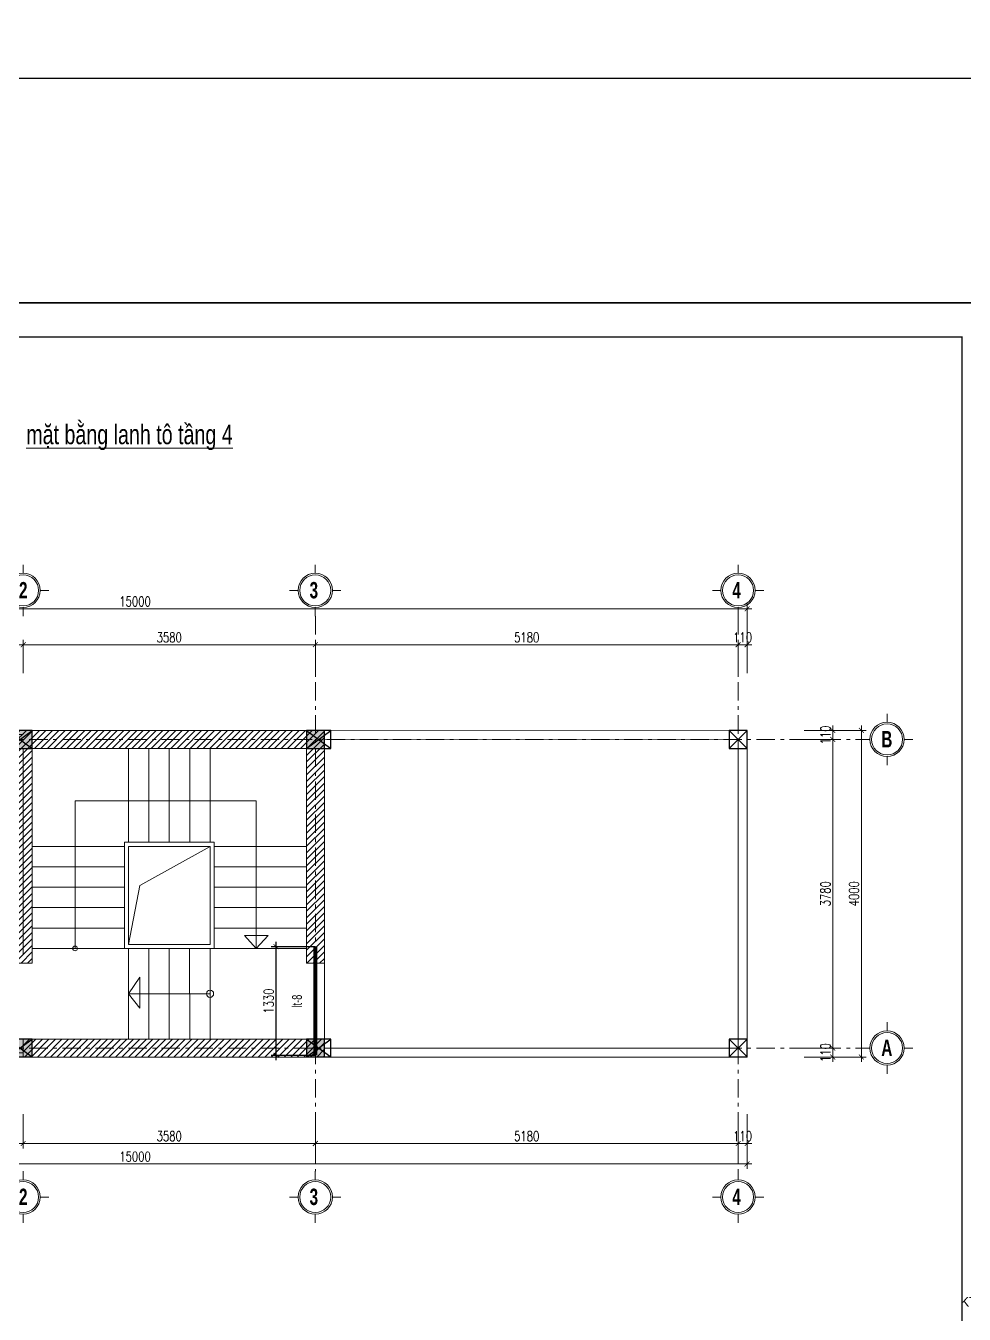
# Model space of a CAD drawing. Extents: x -2098986 to 943, y -1296280 to 73591.
# Drawn here: x -1591741 to -1580242, y -1272718 to -1256936 of the extents above; entities that cross this region are included whole.
import ezdxf
from ezdxf.enums import TextEntityAlignment as Align

# ---------------------------------------------------------------- set-up
doc = ezdxf.new("R2010")
doc.units = 0
doc.header["$LTSCALE"] = 150
doc.header["$PDMODE"] = 35
doc.linetypes.add('_Tim', pattern=[9, 5, -1.5, 1, -1.5])
doc.linetypes.add('CENTER2', pattern=[1.125, 0.75, -0.125, 0.125, -0.125])
doc.layers.get('0').update_dxf_attribs({"lineweight": 18})
doc.layers.get('Defpoints').update_dxf_attribs({"lineweight": 18})
for name, color, linetype, lineweight in [('05.Text', 253, 'Continuous', 18), ('10.truc', 250, 'CENTER2', 20), ('11.Khung bo', 32, 'Continuous', 50), ('12.Khung', 36, 'Continuous', 25), ('KCVN-THAY', 7, 'Continuous', 25), ('LS - LANH TO', 3, 'Continuous', 35), ('LS-DIM', 251, 'Continuous', 13), ('LS-TEXT', 60, 'Continuous', 20), ('LS-THAY', 7, 'Continuous', 20), ('LS-TRUC', 108, '_Tim', 9)]:
    doc.layers.add(name, color=color, linetype=linetype, lineweight=lineweight)
doc.layers.add('DIM', color=1, linetype='Continuous')
doc.layers.add('HATCH', color=8, linetype='Continuous')
doc.layers.add('Tpl_Bound', color=1, linetype='Continuous', plot=False)
doc.styles.add('AVANTHB', font='')
doc.styles.add('KCVN-LEADER', font='vnromadi.shx', dxfattribs={"width": 0.7, "height": 4})
doc.styles.add('LT', font='vnromadi.shx', dxfattribs={"width": 0.7})
doc.styles.add('VnAvantH', font='')
doc.styles.add('vnsimpli', font='vnsimli.shx', dxfattribs={"width": 0.75})
doc.styles.get('AVANTHB').set_extended_font_data('.VnAvantH', bold=True)
doc.styles.get('VnAvantH').set_extended_font_data('.VnAvantH')
doc.dimstyles.new('D-KHLT', dxfattribs={"dimtxt": 150, "dimasz": 0, "dimexe": 0, "dimexo": 0, "dimgap": 0, "dimtad": 1, "dimdec": 0, "dimlfac": 0.1, "dimzin": 0, "dimdsep": 46, "dimtxsty": 'LT', "dimblk1": 'ARCHTICK', "dimblk2": 'ARCHTICK', "dimsah": 1, "dimcen": 0, "dimsd1": 1, "dimsd2": 1, "dimclrd": 256, "dimclre": 256, "dimclrt": 60, "dimadec": 0, "dimazin": 0, "dimtfac": 0.02, "dimtdec": 0, "dimtix": 1, "dimtmove": 2, "dimatfit": 3, "dimldrblk": 'ARCHTICK', "dimfxl": 100, "dimtolj": 1, "dimtzin": 0, "dimarcsym": 0})
doc.dimstyles.new('D100(120)', dxfattribs={"dimtxt": 120, "dimasz": 60, "dimexe": 60, "dimexo": 0, "dimgap": 30, "dimtad": 1, "dimdec": 0, "dimdsep": 46, "dimtxsty": 'vnsimpli', "dimblk": 'ARCHTICK', "dimcen": 0, "dimdle": 60, "dimclrd": 256, "dimclre": 256, "dimclrt": 60, "dimadec": 0, "dimazin": 0, "dimtfac": 1, "dimtdec": 0, "dimtix": 1, "dimtmove": 0, "dimatfit": 3, "dimfxl": 1, "dimarcsym": 0})
pattern_1 = [(45, (-2488308.19, -931829.044), (-39.7747564, 39.7747564), [])]

# ---------------------------------------------------------------- blocks, each defined once
blk = doc.blocks.new('*U4')
at = {"layer": 'KCVN-THAY', "color": 140}
blk.add_lwpolyline([(214871.76, 86966.68), (215381.8, 86966.68), (215381.8, 86579.68), (214871.76, 86579.68)], close=True, dxfattribs=at)
blk = doc.blocks.new('100')
at = {"layer": '11.Khung bo', "const_width": 26.7}
blk.add_lwpolyline([(1860913, -945240), (1860913, -916940), (1896063, -916940), (1896063, -945240)], close=True, dxfattribs=at)
blk.add_lwpolyline([(1860913, -945240), (1860913, -916940), (1896063, -916940), (1896063, -945240)], close=True, dxfattribs=at)
blk.add_lwpolyline([(1860913, -945240), (1860913, -916940), (1896063, -916940), (1896063, -945240)], close=True, dxfattribs=at)
at = {"layer": '12.Khung'}
blk.add_lwpolyline([(1901579, -945940), (1901579, -916240), (1859580, -916240), (1859580, -945940)], close=True, dxfattribs=at)
blk.add_lwpolyline([(1901579, -945940), (1901579, -916240), (1859580, -916240), (1859580, -945940)], close=True, dxfattribs=at)
blk.add_lwpolyline([(1901579, -945940), (1901579, -916240), (1859580, -916240), (1859580, -945940)], close=True, dxfattribs=at)
at = {"layer": '05.Text', "style": 'VnAvantH'}
blk.add_text('KTS.lª thÕ trinh', height=198, dxfattribs=at).set_placement((1898428, -936733), align=Align.RIGHT)
blk = doc.blocks.new('DANHTRUC')
for p, q in [((980383, -947347), (980383, -947137)), ((979963, -947767), (979753, -947767)), ((980803, -947767), (981013, -947767)), ((980383, -948187), (980383, -948397))]:
    blk.add_line(p, q)
for radius in [420, 380]:
    blk.add_circle((980383, -947767), radius)
blk = doc.blocks.new('_ArchTick')
at = {"layer": 'DIM', "color": 0, "const_width": 0.15}
blk.add_lwpolyline([(-0.5, -0.5), (0.5, 0.5)], dxfattribs=at)
blk = doc.blocks.new('*D1278')
at = {"layer": 'Defpoints', "color": 0, "transparency": 16777216}
for p in [(-2047333, -1120314), (-2053353, -1120664), (-2047333, -1120664)]:
    blk.add_point(p, dxfattribs=at)
at = {"layer": 'LS-DIM', "lineweight": -2, "transparency": 16777216}
for p, q in [((-2053413, -1120314), (-2047273, -1120314)), ((-2053353, -1120664), (-2053353, -1120254)), ((-2047333, -1120664), (-2047333, -1120254))]:
    blk.add_line(p, q, dxfattribs=at)
at = {"layer": 'LS-DIM', "lineweight": -2, "transparency": 16777216, "xscale": 60, "yscale": 60, "zscale": 60, "rotation": 180}
blk.add_blockref('_ArchTick', (-2053353, -1120314), dxfattribs=at)
at = {"layer": 'LS-DIM', "lineweight": -2, "transparency": 16777216, "xscale": 60, "yscale": 60, "zscale": 60}
blk.add_blockref('_ArchTick', (-2047333, -1120314), dxfattribs=at)
at = {"layer": 'LS-DIM', "color": 60, "transparency": 16777216, "insert": (-2050343, -1120224), "char_height": 120, "attachment_point": 5, "style": 'vnsimpli'}
blk.add_mtext('6020', dxfattribs=at)
blk = doc.blocks.new('*D1279')
at = {"layer": 'Defpoints', "color": 0, "transparency": 16777216}
for p in [(-2043753, -1120314), (-2047333, -1120664), (-2043753, -1120664)]:
    blk.add_point(p, dxfattribs=at)
at = {"layer": 'LS-DIM', "lineweight": -2, "transparency": 16777216}
for p, q in [((-2047393, -1120314), (-2043693, -1120314)), ((-2047333, -1120664), (-2047333, -1120254)), ((-2043753, -1120664), (-2043753, -1120254))]:
    blk.add_line(p, q, dxfattribs=at)
at = {"layer": 'LS-DIM', "lineweight": -2, "transparency": 16777216, "xscale": 60, "yscale": 60, "zscale": 60, "rotation": 180}
blk.add_blockref('_ArchTick', (-2047333, -1120314), dxfattribs=at)
at = {"layer": 'LS-DIM', "lineweight": -2, "transparency": 16777216, "xscale": 60, "yscale": 60, "zscale": 60}
blk.add_blockref('_ArchTick', (-2043753, -1120314), dxfattribs=at)
at = {"layer": 'LS-DIM', "color": 60, "transparency": 16777216, "insert": (-2045543, -1120224), "char_height": 120, "attachment_point": 5, "style": 'vnsimpli'}
blk.add_mtext('3580', dxfattribs=at)
blk = doc.blocks.new('*D1280')
at = {"layer": 'Defpoints', "color": 0, "transparency": 16777216}
for p in [(-2038573, -1120314), (-2043753, -1120664), (-2038573, -1120664)]:
    blk.add_point(p, dxfattribs=at)
at = {"layer": 'LS-DIM', "lineweight": -2, "transparency": 16777216}
for p, q in [((-2043813, -1120314), (-2038513, -1120314)), ((-2043753, -1120664), (-2043753, -1120254)), ((-2038573, -1120664), (-2038573, -1120254))]:
    blk.add_line(p, q, dxfattribs=at)
at = {"layer": 'LS-DIM', "lineweight": -2, "transparency": 16777216, "xscale": 60, "yscale": 60, "zscale": 60, "rotation": 180}
blk.add_blockref('_ArchTick', (-2043753, -1120314), dxfattribs=at)
at = {"layer": 'LS-DIM', "lineweight": -2, "transparency": 16777216, "xscale": 60, "yscale": 60, "zscale": 60}
blk.add_blockref('_ArchTick', (-2038573, -1120314), dxfattribs=at)
at = {"layer": 'LS-DIM', "color": 60, "transparency": 16777216, "insert": (-2041163, -1120224), "char_height": 120, "attachment_point": 5, "style": 'vnsimpli'}
blk.add_mtext('5180', dxfattribs=at)
blk = doc.blocks.new('*D1281')
at = {"layer": 'Defpoints', "color": 0, "transparency": 16777216}
for p in [(-2038463, -1120314), (-2038573, -1120664), (-2038463, -1120664)]:
    blk.add_point(p, dxfattribs=at)
at = {"layer": 'LS-DIM', "lineweight": -2, "transparency": 16777216}
for p, q in [((-2038573, -1120314), (-2038633, -1120314)), ((-2038573, -1120664), (-2038573, -1120254)), ((-2038573, -1120314), (-2038463, -1120314)), ((-2038463, -1120664), (-2038463, -1120254)), ((-2038463, -1120314), (-2038403, -1120314))]:
    blk.add_line(p, q, dxfattribs=at)
at = {"layer": 'LS-DIM', "lineweight": -2, "transparency": 16777216, "xscale": 60, "yscale": 60, "zscale": 60}
blk.add_blockref('_ArchTick', (-2038573, -1120314), dxfattribs=at)
at = {"layer": 'LS-DIM', "lineweight": -2, "transparency": 16777216, "xscale": 60, "yscale": 60, "zscale": 60, "rotation": 180}
blk.add_blockref('_ArchTick', (-2038463, -1120314), dxfattribs=at)
at = {"layer": 'LS-DIM', "color": 60, "transparency": 16777216, "insert": (-2038518, -1120224), "char_height": 120, "attachment_point": 5, "style": 'vnsimpli'}
blk.add_mtext('110', dxfattribs=at)
blk = doc.blocks.new('*D1282')
at = {"layer": 'Defpoints', "color": 0, "transparency": 16777216}
for p in [(-2053463, -1119874), (-2053463, -1120664), (-2038463, -1120664)]:
    blk.add_point(p, dxfattribs=at)
at = {"layer": 'LS-DIM', "lineweight": -2, "transparency": 16777216}
for p, q in [((-2053463, -1120664), (-2053463, -1119814)), ((-2038463, -1120664), (-2038463, -1119814)), ((-2038403, -1119874), (-2053523, -1119874))]:
    blk.add_line(p, q, dxfattribs=at)
at = {"layer": 'LS-DIM', "lineweight": -2, "transparency": 16777216, "xscale": 60, "yscale": 60, "zscale": 60, "rotation": 180}
blk.add_blockref('_ArchTick', (-2053463, -1119874), dxfattribs=at)
at = {"layer": 'LS-DIM', "lineweight": -2, "transparency": 16777216, "xscale": 60, "yscale": 60, "zscale": 60}
blk.add_blockref('_ArchTick', (-2038463, -1119874), dxfattribs=at)
at = {"layer": 'LS-DIM', "color": 60, "transparency": 16777216, "insert": (-2045962, -1119784), "char_height": 120, "attachment_point": 5, "style": 'vnsimpli'}
blk.add_mtext('15000', dxfattribs=at)
blk = doc.blocks.new('*D1288')
at = {"layer": 'Defpoints', "color": 0, "transparency": 16777216}
for p in [(-2053353, -1126064), (-2047333, -1126064), (-2047333, -1126423)]:
    blk.add_point(p, dxfattribs=at)
at = {"layer": 'LS-DIM', "lineweight": -2, "transparency": 16777216}
for p, q in [((-2053353, -1126064), (-2053353, -1126483)), ((-2047333, -1126064), (-2047333, -1126483)), ((-2053413, -1126423), (-2047273, -1126423))]:
    blk.add_line(p, q, dxfattribs=at)
at = {"layer": 'LS-DIM', "lineweight": -2, "transparency": 16777216, "xscale": 60, "yscale": 60, "zscale": 60, "rotation": 180}
blk.add_blockref('_ArchTick', (-2053353, -1126423), dxfattribs=at)
at = {"layer": 'LS-DIM', "lineweight": -2, "transparency": 16777216, "xscale": 60, "yscale": 60, "zscale": 60}
blk.add_blockref('_ArchTick', (-2047333, -1126423), dxfattribs=at)
at = {"layer": 'LS-DIM', "color": 60, "transparency": 16777216, "insert": (-2050343, -1126333), "char_height": 120, "attachment_point": 5, "style": 'vnsimpli'}
blk.add_mtext('6020', dxfattribs=at)
blk = doc.blocks.new('*D1289')
at = {"layer": 'Defpoints', "color": 0, "transparency": 16777216}
for p in [(-2047333, -1126064), (-2043753, -1126064), (-2043753, -1126423)]:
    blk.add_point(p, dxfattribs=at)
at = {"layer": 'LS-DIM', "lineweight": -2, "transparency": 16777216}
for p, q in [((-2047333, -1126064), (-2047333, -1126483)), ((-2043753, -1126064), (-2043753, -1126483)), ((-2047393, -1126423), (-2043693, -1126423))]:
    blk.add_line(p, q, dxfattribs=at)
at = {"layer": 'LS-DIM', "lineweight": -2, "transparency": 16777216, "xscale": 60, "yscale": 60, "zscale": 60, "rotation": 180}
blk.add_blockref('_ArchTick', (-2047333, -1126423), dxfattribs=at)
at = {"layer": 'LS-DIM', "lineweight": -2, "transparency": 16777216, "xscale": 60, "yscale": 60, "zscale": 60}
blk.add_blockref('_ArchTick', (-2043753, -1126423), dxfattribs=at)
at = {"layer": 'LS-DIM', "color": 60, "transparency": 16777216, "insert": (-2045543, -1126333), "char_height": 120, "attachment_point": 5, "style": 'vnsimpli'}
blk.add_mtext('3580', dxfattribs=at)
blk = doc.blocks.new('*D1290')
at = {"layer": 'Defpoints', "color": 0, "transparency": 16777216}
for p in [(-2043753, -1126064), (-2038573, -1126064), (-2038573, -1126423)]:
    blk.add_point(p, dxfattribs=at)
at = {"layer": 'LS-DIM', "lineweight": -2, "transparency": 16777216}
for p, q in [((-2043753, -1126064), (-2043753, -1126483)), ((-2038573, -1126064), (-2038573, -1126483)), ((-2043813, -1126423), (-2038513, -1126423))]:
    blk.add_line(p, q, dxfattribs=at)
at = {"layer": 'LS-DIM', "lineweight": -2, "transparency": 16777216, "xscale": 60, "yscale": 60, "zscale": 60, "rotation": 180}
blk.add_blockref('_ArchTick', (-2043753, -1126423), dxfattribs=at)
at = {"layer": 'LS-DIM', "lineweight": -2, "transparency": 16777216, "xscale": 60, "yscale": 60, "zscale": 60}
blk.add_blockref('_ArchTick', (-2038573, -1126423), dxfattribs=at)
at = {"layer": 'LS-DIM', "color": 60, "transparency": 16777216, "insert": (-2041163, -1126333), "char_height": 120, "attachment_point": 5, "style": 'vnsimpli'}
blk.add_mtext('5180', dxfattribs=at)
blk = doc.blocks.new('*D1291')
at = {"layer": 'Defpoints', "color": 0, "transparency": 16777216}
for p in [(-2038573, -1126064), (-2038463, -1126064), (-2038463, -1126423)]:
    blk.add_point(p, dxfattribs=at)
at = {"layer": 'LS-DIM', "lineweight": -2, "transparency": 16777216}
for p, q in [((-2038573, -1126064), (-2038573, -1126483)), ((-2038463, -1126064), (-2038463, -1126483)), ((-2038573, -1126423), (-2038633, -1126423)), ((-2038573, -1126423), (-2038463, -1126423)), ((-2038463, -1126423), (-2038403, -1126423))]:
    blk.add_line(p, q, dxfattribs=at)
at = {"layer": 'LS-DIM', "lineweight": -2, "transparency": 16777216, "xscale": 60, "yscale": 60, "zscale": 60}
blk.add_blockref('_ArchTick', (-2038573, -1126423), dxfattribs=at)
at = {"layer": 'LS-DIM', "lineweight": -2, "transparency": 16777216, "xscale": 60, "yscale": 60, "zscale": 60, "rotation": 180}
blk.add_blockref('_ArchTick', (-2038463, -1126423), dxfattribs=at)
at = {"layer": 'LS-DIM', "color": 60, "transparency": 16777216, "insert": (-2038518, -1126333), "char_height": 120, "attachment_point": 5, "style": 'vnsimpli'}
blk.add_mtext('110', dxfattribs=at)
blk = doc.blocks.new('*D1292')
at = {"layer": 'Defpoints', "color": 0, "transparency": 16777216}
for p in [(-2053463, -1126064), (-2038463, -1126064), (-2053463, -1126674)]:
    blk.add_point(p, dxfattribs=at)
at = {"layer": 'LS-DIM', "lineweight": -2, "transparency": 16777216}
for p, q in [((-2053463, -1126064), (-2053463, -1126734)), ((-2038463, -1126064), (-2038463, -1126734)), ((-2038403, -1126674), (-2053523, -1126674))]:
    blk.add_line(p, q, dxfattribs=at)
at = {"layer": 'LS-DIM', "lineweight": -2, "transparency": 16777216, "xscale": 60, "yscale": 60, "zscale": 60, "rotation": 180}
blk.add_blockref('_ArchTick', (-2053463, -1126674), dxfattribs=at)
at = {"layer": 'LS-DIM', "lineweight": -2, "transparency": 16777216, "xscale": 60, "yscale": 60, "zscale": 60}
blk.add_blockref('_ArchTick', (-2038463, -1126674), dxfattribs=at)
at = {"layer": 'LS-DIM', "color": 60, "transparency": 16777216, "insert": (-2045962, -1126584), "char_height": 120, "attachment_point": 5, "style": 'vnsimpli'}
blk.add_mtext('15000', dxfattribs=at)
blk = doc.blocks.new('*D1293')
at = {"layer": 'Defpoints', "color": 0, "transparency": 16777216}
for p in [(-2037763, -1125254), (-2037763, -1125364), (-2037413, -1125254)]:
    blk.add_point(p, dxfattribs=at)
at = {"layer": 'LS-DIM', "lineweight": -2, "transparency": 16777216}
for p, q in [((-2037413, -1125254), (-2037413, -1125194)), ((-2037763, -1125254), (-2037353, -1125254)), ((-2037763, -1125364), (-2037353, -1125364)), ((-2037413, -1125364), (-2037413, -1125254)), ((-2037413, -1125364), (-2037413, -1125424))]:
    blk.add_line(p, q, dxfattribs=at)
at = {"layer": 'LS-DIM', "lineweight": -2, "transparency": 16777216, "xscale": 60, "yscale": 60, "zscale": 60}
for p, rotation in [((-2037413, -1125254), 270), ((-2037413, -1125364), 90)]:
    blk.add_blockref('_ArchTick', p, dxfattribs=dict(at, rotation=rotation))
at = {"layer": 'LS-DIM', "color": 60, "transparency": 16777216, "insert": (-2037503, -1125309), "char_height": 120, "attachment_point": 5, "rotation": 90, "style": 'vnsimpli'}
blk.add_mtext('110', dxfattribs=at)
blk = doc.blocks.new('*D1294')
at = {"layer": 'Defpoints', "color": 0, "transparency": 16777216}
for p in [(-2037763, -1121474), (-2037413, -1121474), (-2037763, -1125254)]:
    blk.add_point(p, dxfattribs=at)
at = {"layer": 'LS-DIM', "lineweight": -2, "transparency": 16777216}
for p, q in [((-2037413, -1125314), (-2037413, -1121414)), ((-2037763, -1121474), (-2037353, -1121474)), ((-2037763, -1125254), (-2037353, -1125254))]:
    blk.add_line(p, q, dxfattribs=at)
at = {"layer": 'LS-DIM', "lineweight": -2, "transparency": 16777216, "xscale": 60, "yscale": 60, "zscale": 60}
for p, rotation in [((-2037413, -1121474), 90), ((-2037413, -1125254), 270)]:
    blk.add_blockref('_ArchTick', p, dxfattribs=dict(at, rotation=rotation))
at = {"layer": 'LS-DIM', "color": 60, "transparency": 16777216, "insert": (-2037503, -1123364), "char_height": 120, "attachment_point": 5, "rotation": 90, "style": 'vnsimpli'}
blk.add_mtext('3780', dxfattribs=at)
blk = doc.blocks.new('*D1295')
at = {"layer": 'Defpoints', "color": 0, "transparency": 16777216}
for p in [(-2037763, -1121364), (-2037413, -1121364), (-2037763, -1121474)]:
    blk.add_point(p, dxfattribs=at)
at = {"layer": 'LS-DIM', "lineweight": -2, "transparency": 16777216}
for p, q in [((-2037763, -1121364), (-2037353, -1121364)), ((-2037413, -1121364), (-2037413, -1121304)), ((-2037413, -1121474), (-2037413, -1121364)), ((-2037763, -1121474), (-2037353, -1121474)), ((-2037413, -1121474), (-2037413, -1121534))]:
    blk.add_line(p, q, dxfattribs=at)
at = {"layer": 'LS-DIM', "lineweight": -2, "transparency": 16777216, "xscale": 60, "yscale": 60, "zscale": 60}
for p, rotation in [((-2037413, -1121364), 270), ((-2037413, -1121474), 90)]:
    blk.add_blockref('_ArchTick', p, dxfattribs=dict(at, rotation=rotation))
at = {"layer": 'LS-DIM', "color": 60, "transparency": 16777216, "insert": (-2037503, -1121419), "char_height": 120, "attachment_point": 5, "rotation": 90, "style": 'vnsimpli'}
blk.add_mtext('110', dxfattribs=at)
blk = doc.blocks.new('*D1296')
at = {"layer": 'Defpoints', "color": 0, "transparency": 16777216}
for p in [(-2037763, -1121364), (-2037763, -1125364), (-2037063, -1125364)]:
    blk.add_point(p, dxfattribs=at)
at = {"layer": 'LS-DIM', "lineweight": -2, "transparency": 16777216}
for p, q in [((-2037763, -1121364), (-2037003, -1121364)), ((-2037063, -1121304), (-2037063, -1125424)), ((-2037763, -1125364), (-2037003, -1125364))]:
    blk.add_line(p, q, dxfattribs=at)
at = {"layer": 'LS-DIM', "lineweight": -2, "transparency": 16777216, "xscale": 60, "yscale": 60, "zscale": 60}
for p, rotation in [((-2037063, -1121364), 90), ((-2037063, -1125364), 270)]:
    blk.add_blockref('_ArchTick', p, dxfattribs=dict(at, rotation=rotation))
at = {"layer": 'LS-DIM', "color": 60, "transparency": 16777216, "insert": (-2037153, -1123364), "char_height": 120, "attachment_point": 5, "rotation": 90, "style": 'vnsimpli'}
blk.add_mtext('4000', dxfattribs=at)
blk = doc.blocks.new('321weqwee')
at = {"layer": 'LS-DIM', "ltscale": 50}
h = blk.add_hatch(dxfattribs=at)
h.set_pattern_fill('TUONGXAY', color=256, scale=450, style=0)
h.set_pattern_definition(pattern_1)
h.paths.add_polyline_path([(-1939081, -972042), (-1942881, -972042), (-1942881, -974892), (-1942661, -974892), (-1942661, -972262), (-1939299, -972262), (-1939299, -974892), (-1939081, -974892)])
h = blk.add_hatch(dxfattribs=at)
h.set_pattern_fill('TUONGXAY', color=256, scale=450, style=0)
h.set_pattern_definition(pattern_1)
h.paths.add_polyline_path([(-1939081, -975822), (-1942661, -975822), (-1942771, -975822), (-1942771, -976042), (-1939081, -976042)])
at = {"layer": 'LS-DIM'}
for p, q in [((-1942771, -974782), (-1942771, -972262)), ((-1942661, -974892), (-1942661, -972262)), ((-1941481, -973412), (-1941481, -972262)), ((-1941231, -973412), (-1941231, -972262)), ((-1940981, -973412), (-1940981, -972262)), ((-1940731, -973412), (-1940731, -972262)), ((-1940481, -973412), (-1940481, -972262)), ((-1939301, -974462), (-1939301, -972262)), ((-1939081, -973772), (-1939081, -973182)), ((-1941481, -973462), (-1941481, -974662)), ((-1941481, -973462), (-1941481, -974662))]:
    blk.add_line(p, q, dxfattribs=at)
for points in [[(-1942771, -972042), (-1949800, -972042), (-1949800, -976042), (-1942771, -976042)], [(-1942771, -972092), (-1949750, -972092), (-1949750, -975992), (-1942771, -975992)], [(-1939299, -972262), (-1939299, -974892), (-1939081, -974892), (-1939081, -972042), (-1942881, -972042), (-1942881, -974892), (-1942661, -974892)], [(-1939191, -972039), (-1933900, -972042), (-1933900, -976042), (-1939081, -976042)], [(-1939081, -972149), (-1934010, -972152), (-1934010, -975932), (-1939081, -975932)], [(-1942881, -972152), (-1949690, -972152), (-1949690, -975932), (-1942881, -975932)], [(-1939299, -972262), (-1942661, -972262)], [(-1942661, -972262), (-1942661, -974892)], [(-1942136, -973447), (-1942136, -972906), (-1939915, -972906), (-1939915, -974712), (-1939770, -974552), (-1940059, -974552), (-1939915, -974712)], [(-1940431, -974462), (-1940431, -973412), (-1941531, -973412), (-1941531, -974712)], [(-1941531, -973462), (-1942661, -973462)], [(-1942136, -974712), (-1942136, -973447)], [(-1940481, -973462), (-1941481, -973462)], [(-1940481, -973462), (-1941341, -973941), (-1941481, -974662)], [(-1940481, -973462), (-1940481, -974462)], [(-1939301, -973462), (-1940431, -973462)], [(-1941531, -973712), (-1942661, -973712)], [(-1941531, -973712), (-1942661, -973712)], [(-1939301, -973712), (-1940431, -973712)], [(-1939301, -973712), (-1940431, -973712)], [(-1941531, -973962), (-1942661, -973962)], [(-1941531, -973962), (-1942661, -973962)], [(-1939301, -973962), (-1940431, -973962)], [(-1939301, -973962), (-1940431, -973962)], [(-1941531, -974212), (-1942661, -974212)], [(-1941531, -974212), (-1942661, -974212)], [(-1939301, -974212), (-1940431, -974212)], [(-1939301, -974212), (-1940431, -974212)], [(-1941531, -974462), (-1942661, -974462)], [(-1941531, -974462), (-1942661, -974462)], [(-1940431, -974462), (-1940431, -974712), (-1941481, -974712)], [(-1940481, -974462), (-1940481, -974662), (-1941481, -974662)], [(-1939301, -974462), (-1940431, -974462)], [(-1939301, -974462), (-1940431, -974462)], [(-1939301, -974462), (-1939301, -974712)], [(-1941481, -974712), (-1942661, -974712)], [(-1941481, -974712), (-1942661, -974712)], [(-1941482, -974712), (-1941481, -975822)], [(-1941232, -974712), (-1941231, -975822)], [(-1940982, -974712), (-1940981, -975822)], [(-1940732, -974712), (-1940731, -975822)], [(-1940482, -974712), (-1940481, -975822)], [(-1940431, -974712), (-1939301, -974712)], [(-1940482, -975267), (-1941482, -975268), (-1941344, -975063), (-1941344, -975445), (-1941482, -975268)], [(-1942771, -975822), (-1942771, -976042), (-1939081, -976042)], [(-1942771, -975822), (-1942661, -975822)], [(-1942661, -975822), (-1939081, -975822)], [(-1939081, -975822), (-1939081, -976042)]]:
    blk.add_lwpolyline(points, dxfattribs=at)
blk.add_lwpolyline([(-1942881, -972042), (-1939081, -972042), (-1939081, -976042), (-1942881, -976042)], close=True, dxfattribs=at)
for centre, radius in [((-1942136, -974712), 28.9), ((-1940482, -975267), 44.3)]:
    blk.add_circle(centre, radius, dxfattribs=at)
blk = doc.blocks.new('*D1902')
at = {"layer": 'Defpoints', "color": 0, "transparency": 16777216}
for p in [(-1588192, -1268217), (-1588675, -1269547), (-1588192, -1269547)]:
    blk.add_point(p, dxfattribs=at)
at = {"layer": 'LS-DIM', "lineweight": -2, "transparency": 16777216}
for p, q in [((-1588675, -1268157), (-1588675, -1269607)), ((-1588192, -1268217), (-1588735, -1268217)), ((-1588192, -1269547), (-1588735, -1269547))]:
    blk.add_line(p, q, dxfattribs=at)
at = {"layer": 'LS-DIM', "lineweight": -2, "transparency": 16777216, "xscale": 60, "yscale": 60, "zscale": 60}
for p, rotation in [((-1588675, -1268217), 90), ((-1588675, -1269547), 270)]:
    blk.add_blockref('_ArchTick', p, dxfattribs=dict(at, rotation=rotation))
at = {"layer": 'LS-DIM', "color": 60, "transparency": 16777216, "insert": (-1588765, -1268882), "char_height": 120, "attachment_point": 5, "rotation": 90, "style": 'vnsimpli'}
blk.add_mtext('1330', dxfattribs=at)
blk = doc.blocks.new('*D1903')
at = {"layer": 'Defpoints', "color": 0, "transparency": 16777216}
for p in [(-1588192, -1268217), (-1588357, -1269547), (-1588192, -1269547)]:
    blk.add_point(p, dxfattribs=at)
at = {"layer": 'LS-DIM', "lineweight": -2, "transparency": 16777216}
for p, q in [((-1588192, -1268217), (-1588357, -1268217)), ((-1588192, -1269547), (-1588357, -1269547))]:
    blk.add_line(p, q, dxfattribs=at)
at = {"layer": 'LS-DIM', "color": 60, "transparency": 16777216, "insert": (-1588417, -1268882), "char_height": 120, "attachment_point": 5, "rotation": 90, "style": 'LT'}
blk.add_mtext('\\A1;lt-8', dxfattribs=at)
blk = doc.blocks.new('123213123')
at = {"layer": 'HATCH'}
h = blk.add_hatch(color=256, dxfattribs=at)
h.dxf.hatch_style = 1
h.paths.add_polyline_path([(-2047442.8, -1121583.6), (-2047222.8, -1121583.6), (-2047222.8, -1121363.6), (-2047442.8, -1121363.6)])
h = blk.add_hatch(color=256, dxfattribs=at)
h.dxf.hatch_style = 1
h.paths.add_polyline_path([(-2043862.8, -1121583.6), (-2043642.8, -1121583.6), (-2043642.8, -1121363.6), (-2043862.8, -1121363.6)])
h = blk.add_hatch(color=256, dxfattribs=at)
h.dxf.hatch_style = 1
h.paths.add_polyline_path([(-2047442.8, -1125363.6), (-2047222.8, -1125363.6), (-2047222.8, -1125143.6), (-2047442.8, -1125143.6)])
h = blk.add_hatch(color=256, dxfattribs=at)
h.dxf.hatch_style = 1
h.paths.add_polyline_path([(-2043862.8, -1125363.6), (-2043642.8, -1125363.6), (-2043642.8, -1125143.6), (-2043862.8, -1125143.6)])
at = {"layer": 'DIM'}
for p, q in [((-2047522.8, -1121363.6), (-2047222.8, -1121583.6)), ((-2047522.8, -1121583.6), (-2047222.8, -1121363.6)), ((-2043862.8, -1121363.6), (-2043562.8, -1121583.6)), ((-2043862.8, -1121583.6), (-2043562.8, -1121363.6)), ((-2038682.8, -1121363.6), (-2038462.8, -1121583.6)), ((-2038682.8, -1121583.6), (-2038462.8, -1121363.6)), ((-2047522.8, -1125143.6), (-2047222.8, -1125363.6)), ((-2047522.8, -1125363.6), (-2047222.8, -1125143.6)), ((-2043862.8, -1125143.6), (-2043562.8, -1125363.6)), ((-2043862.8, -1125363.6), (-2043562.8, -1125143.6)), ((-2038682.8, -1125143.6), (-2038462.8, -1125363.6)), ((-2038682.8, -1125363.6), (-2038462.8, -1125143.6))]:
    blk.add_line(p, q, dxfattribs=at)
for points in [[(-2047522.8, -1121583.6), (-2047222.8, -1121583.6), (-2047222.8, -1121363.6), (-2047522.8, -1121363.6)], [(-2047442.8, -1121583.6), (-2047222.8, -1121583.6), (-2047222.8, -1121363.6), (-2047442.8, -1121363.6)], [(-2043862.8, -1121583.6), (-2043642.8, -1121583.6), (-2043642.8, -1121363.6), (-2043862.8, -1121363.6)], [(-2043862.8, -1121583.6), (-2043562.8, -1121583.6), (-2043562.8, -1121363.6), (-2043862.8, -1121363.6)], [(-2038682.8, -1121583.6), (-2038462.8, -1121583.6), (-2038462.8, -1121363.6), (-2038682.8, -1121363.6)], [(-2047522.8, -1125363.6), (-2047222.8, -1125363.6), (-2047222.8, -1125143.6), (-2047522.8, -1125143.6)], [(-2047442.8, -1125363.6), (-2047222.8, -1125363.6), (-2047222.8, -1125143.6), (-2047442.8, -1125143.6)], [(-2043862.8, -1125363.6), (-2043642.8, -1125363.6), (-2043642.8, -1125143.6), (-2043862.8, -1125143.6)], [(-2043862.8, -1125363.6), (-2043562.8, -1125363.6), (-2043562.8, -1125143.6), (-2043862.8, -1125143.6)], [(-2038682.8, -1125363.6), (-2038462.8, -1125363.6), (-2038462.8, -1125143.6), (-2038682.8, -1125143.6)]]:
    blk.add_lwpolyline(points, close=True, dxfattribs=at)
at = {"layer": 'LS-TRUC', "ltscale": 0.3}
for p, q in [((-2043752.8, -1119963.6), (-2043752.8, -1126763.6)), ((-2038572.8, -1119963.6), (-2038572.8, -1126763.6)), ((-2055762.8, -1121473.6), (-2037062.8, -1121473.6)), ((-2055762.8, -1125253.6), (-2037062.8, -1125253.6))]:
    blk.add_line(p, q, dxfattribs=at)
at = {"layer": '05.Text', "xscale": 0.5, "yscale": 0.5, "zscale": 0.5}
for p in [(-2537525.5, -645765.3), (-2533945.5, -645765.3), (-2528764.5, -645765.3), (-2526939.5, -647590.3), (-2526939.5, -651370.3), (-2537525.5, -653195.3), (-2533945.5, -653195.3), (-2528764.5, -653195.3)]:
    blk.add_blockref('DANHTRUC', p, dxfattribs=at)
at = {"layer": '05.Text', "style": 'AVANTHB', "width": 0.7}
for s, p in [('2', (-2047384.6, -1119746.2)), ('3', (-2043823.6, -1119746.2)), ('4', (-2038643.6, -1119746.2)), ('B', (-2036818.6, -1121571.2)), ('A', (-2036818.6, -1125351.2)), ('2', (-2047384.6, -1127176.2)), ('3', (-2043823.6, -1127176.2)), ('4', (-2038643.6, -1127176.2))]:
    blk.add_text(s, height=200, dxfattribs=at).set_placement(p)
at = {"layer": 'LS-DIM'}
for base, p1, p2, picture, middle in [((-2053462.8, -1119873.6), (-2038462.8, -1120663.6), (-2053462.8, -1120663.6), '*D1282', (-2045961.8, -1119873.6)), ((-2053462.8, -1126673.6), (-2038462.8, -1126063.6), (-2053462.8, -1126063.6), '*D1292', (-2045961.8, -1126673.6))]:
    dim = blk.add_linear_dim(base=base, p1=p1, p2=p2, dimstyle='D100(120)', dxfattribs=at)
    dim.commit()
    dim.dimension.update_dxf_attribs({"geometry": picture, "text_midpoint": middle, "dimtype": 160})
for base, p1, p2, picture, middle in [((-2047332.8, -1120313.6), (-2053352.8, -1120663.6), (-2047332.8, -1120663.6), '*D1278', (-2050342.8, -1120223.6)), ((-2043752.8, -1120313.6), (-2047332.8, -1120663.6), (-2043752.8, -1120663.6), '*D1279', (-2045542.8, -1120223.6)), ((-2038572.8, -1120313.6), (-2043752.8, -1120663.6), (-2038572.8, -1120663.6), '*D1280', (-2041162.8, -1120223.6)), ((-2038462.8, -1120313.6), (-2038572.8, -1120663.6), (-2038462.8, -1120663.6), '*D1281', (-2038517.8, -1120223.6)), ((-2047332.8, -1126422.6), (-2053352.8, -1126063.6), (-2047332.8, -1126063.6), '*D1288', (-2050342.8, -1126332.6)), ((-2043752.8, -1126422.6), (-2047332.8, -1126063.6), (-2043752.8, -1126063.6), '*D1289', (-2045542.8, -1126332.6)), ((-2038572.8, -1126422.6), (-2043752.8, -1126063.6), (-2038572.8, -1126063.6), '*D1290', (-2041162.8, -1126332.6)), ((-2038462.8, -1126422.6), (-2038572.8, -1126063.6), (-2038462.8, -1126063.6), '*D1291', (-2038517.8, -1126332.6))]:
    dim = blk.add_linear_dim(base=base, p1=p1, p2=p2, dimstyle='D100(120)', override={"dimtmove": 1}, dxfattribs=at)
    dim.commit()
    dim.dimension.update_dxf_attribs({"geometry": picture, "text_midpoint": middle})
for base, p1, p2, picture, middle in [((-2037412.8, -1121363.6), (-2037762.8, -1121473.6), (-2037762.8, -1121363.6), '*D1295', (-2037502.8, -1121418.6)), ((-2037412.8, -1121473.6), (-2037762.8, -1125253.6), (-2037762.8, -1121473.6), '*D1294', (-2037502.8, -1123363.6))]:
    dim = blk.add_linear_dim(base=base, p1=p1, p2=p2, angle=90, dimstyle='D100(120)', override={"dimtmove": 1}, dxfattribs=at)
    dim.commit()
    dim.dimension.update_dxf_attribs({"geometry": picture, "text_midpoint": middle})
for base, p1, p2, picture, middle in [((-2037062.8, -1125363.6), (-2037762.8, -1121363.6), (-2037762.8, -1125363.6), '*D1296', (-2037152.8, -1123363.6)), ((-2037412.8, -1125253.6), (-2037762.8, -1125363.6), (-2037762.8, -1125253.6), '*D1293', (-2037502.8, -1125308.6))]:
    dim = blk.add_linear_dim(base=base, p1=p1, p2=p2, angle=90, dimstyle='D100(120)', dxfattribs=at)
    dim.commit()
    dim.dimension.update_dxf_attribs({"geometry": picture, "text_midpoint": middle})

msp = doc.modelspace()

# ---------------------------------------------------------------- linework, layer by layer
at = {"layer": 'LS - LANH TO', "linetype": 'Continuous', "const_width": 50}
msp.add_lwpolyline([(-1588192.5, -1269546.9), (-1588192.5, -1268216.9)], dxfattribs=at)
at = {"layer": 'LS-THAY', "color": 140}
for points in [[(-1855203.4, -1218879.4), (-1290965, -1218878.9), (-1290965, -1257579.6), (-1855203.4, -1257579.6)], [(-1855203.1, -1257579.6), (-1290964.8, -1257579.1), (-1290964.8, -1296279.9), (-1855203.1, -1296279.9)]]:
    msp.add_lwpolyline(points, close=True, dxfattribs=at)
at = {"layer": 'Tpl_Bound', "color": 1}
msp.add_lwpolyline([(-1602157.9, -1278147.9), (-1602157.9, -1260327.9), (-1576957.9, -1260327.9), (-1576957.9, -1278147.9)], close=True, dxfattribs=at)

# ---------------------------------------------------------------- block references
at = {"layer": '05.Text', "xscale": 0.6000055114637588, "yscale": 0.6000055114637588, "zscale": 0.6000055114637588}
msp.add_blockref('100', (-2717915.9, -710578.8), dxfattribs=at)
at = {"layer": '10.truc'}
msp.add_blockref('321weqwee', (350998.7, -293525.2), dxfattribs=at)
at = {"layer": 'Defpoints', "xscale": 60, "yscale": 60, "zscale": 60}
msp.add_blockref('*U4', (-14497064.3, -6475580.3), dxfattribs=at)
at = {"layer": 'LS-THAY'}
msp.add_blockref('123213123', (455560.3, -144203.4), dxfattribs=at)

# ---------------------------------------------------------------- texts
at = {"layer": 'LS-TEXT', "style": 'KCVN-LEADER', "width": 0.75}
msp.add_text('%%UmÆt b»ng lanh t« tÇng 4', height=240, dxfattribs=at).set_placement((-1590470.1, -1262061.4), align=Align.CENTER)

# ---------------------------------------------------------------- dimensions: what is measured, and where the dimension line sits
at = {"layer": 'LS-DIM'}
dim = msp.add_linear_dim(base=(-1588675.5, -1269546.9), p1=(-1588192.5, -1268216.9), p2=(-1588192.5, -1269546.9), angle=90, dimstyle='D100(120)', dxfattribs=at)
dim.commit()
dim.dimension.update_dxf_attribs({"geometry": '*D1902', "text_midpoint": (-1588765.5, -1268881.9)})
dim = msp.add_linear_dim(base=(-1588356.9, -1269546.9), p1=(-1588192.5, -1268216.9), p2=(-1588192.5, -1269546.9), angle=90, text='lt-8', dimstyle='D-KHLT', override={"dimtxt": 120}, dxfattribs=at)
dim.commit()
dim.dimension.update_dxf_attribs({"geometry": '*D1903', "text_midpoint": (-1588416.9, -1268881.9)})

doc.saveas('drawing.dxf')
